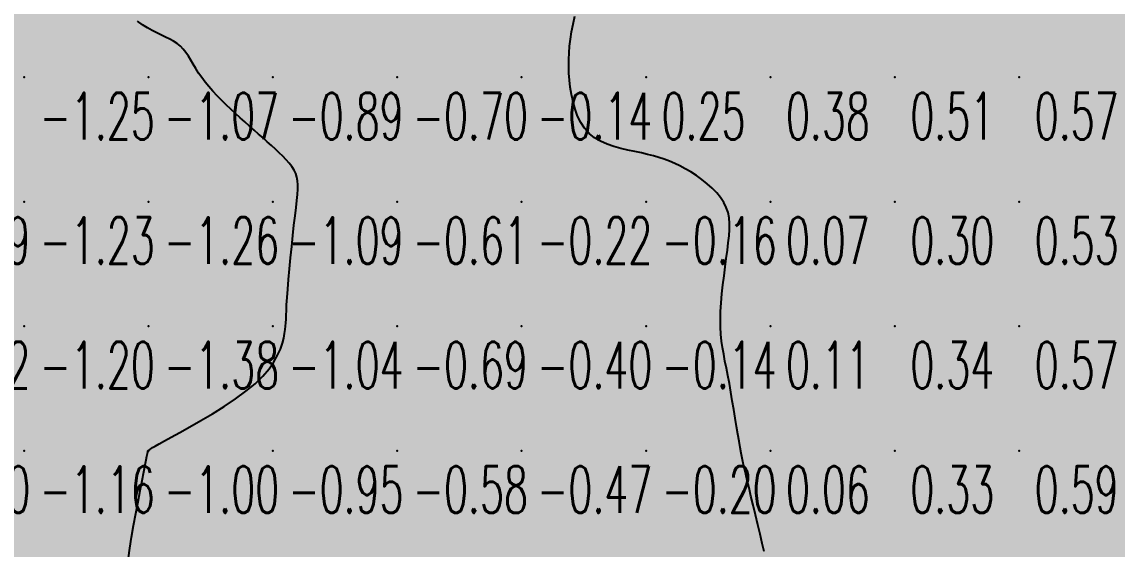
# Model space of a CAD drawing. Header units: millimetres. Extents: x 88261 to 90953, y 390274 to 392322.
# Drawn here: x 90450.1 to 90538.1, y 391069.3 to 391111.7 of the extents above; entities that cross this region are included whole.
import ezdxf
from ezdxf.enums import TextEntityAlignment as Align

# ---------------------------------------------------------------- set-up
doc = ezdxf.new("R2010")
doc.units = ezdxf.units.MM
doc.header["$LTSCALE"] = 25
for name, color, linetype in [('CN_03_00', 7, 'Continuous'), ('CN_04_00', 242, 'Continuous'), ('COTEAlt', 7, 'Continuous'), ('TN_COLORIAGE', 7, 'Continuous')]:
    doc.layers.add(name, color=color, linetype=linetype)
doc.styles.add('Simplex 1.0', font='Simplex.shx', dxfattribs={"width": 0.99, "height": 2.5})
doc.styles.get("Standard").update_dxf_attribs({"font": 'times.ttf'})

# ---------------------------------------------------------------- blocks, each defined once
blk = doc.blocks.new('COTE')
at = {"color": 0}
blk.add_point((0, 0), dxfattribs=at)
at = {"layer": 'COTEAlt'}
blk.add_attdef('ALT', text='', height=3.75, dxfattribs=at).set_placement((1.25, -1.25), align=Align.TOP_LEFT)

msp = doc.modelspace()

# ---------------------------------------------------------------- linework, layer by layer
at = {"layer": 'CN_03_00', "elevation": -1, "flags": 128}
msp.add_lwpolyline([(90458.633, 391068.646), (90458.744, 391069.424), (90458.885, 391070.298), (90459.048, 391071.232), (90459.224, 391072.191), (90459.403, 391073.137), (90459.578, 391074.037), (90459.738, 391074.853), (90459.875, 391075.549), (90459.983, 391076.1), (90460.064, 391076.515), (90460.12, 391076.813), (90460.158, 391077.015), (90460.181, 391077.139), (90460.192, 391077.204), (90460.197, 391077.231), (90460.199, 391077.238), (90460.202, 391077.242), (90460.207, 391077.246), (90460.213, 391077.251), (90460.222, 391077.257), (90460.233, 391077.265), (90460.246, 391077.274), (90460.261, 391077.285), (90460.28, 391077.3), (90460.304, 391077.318), (90460.349, 391077.35), (90460.434, 391077.403), (90460.576, 391077.487), (90460.793, 391077.613), (90461.105, 391077.789), (90461.528, 391078.025), (90462.082, 391078.33), (90462.776, 391078.711), (90463.582, 391079.159), (90464.466, 391079.663), (90465.393, 391080.211), (90466.327, 391080.793), (90467.233, 391081.397), (90468.076, 391082.012), (90468.82, 391082.625), (90469.438, 391083.228), (90469.936, 391083.812), (90470.328, 391084.374), (90470.629, 391084.907), (90470.851, 391085.407), (90471.009, 391085.868), (90471.118, 391086.284), (90471.19, 391086.65), (90471.239, 391086.965), (90471.271, 391087.248), (90471.291, 391087.522), (90471.304, 391087.808), (90471.315, 391088.13), (90471.329, 391088.51), (90471.351, 391088.971), (90471.386, 391089.537), (90471.438, 391090.22), (90471.504, 391091.002), (90471.581, 391091.851), (90471.667, 391092.74), (90471.758, 391093.64), (90471.851, 391094.521), (90471.943, 391095.355), (90472.03, 391096.111), (90472.109, 391096.769), (90472.176, 391097.335), (90472.227, 391097.82), (90472.257, 391098.239), (90472.262, 391098.604), (90472.237, 391098.928), (90472.179, 391099.224), (90472.083, 391099.505), (90471.946, 391099.783), (90471.771, 391100.06), (90471.561, 391100.337), (90471.321, 391100.615), (90471.054, 391100.895), (90470.764, 391101.179), (90470.456, 391101.466), (90470.133, 391101.759), (90469.798, 391102.058), (90469.454, 391102.363), (90469.101, 391102.675), (90468.741, 391102.992), (90468.375, 391103.316), (90468.004, 391103.647), (90467.629, 391103.984), (90467.252, 391104.327), (90466.874, 391104.677), (90466.498, 391105.032), (90466.129, 391105.391), (90465.771, 391105.754), (90465.427, 391106.12), (90465.103, 391106.486), (90464.801, 391106.852), (90464.526, 391107.218), (90464.28, 391107.581), (90464.057, 391107.938), (90463.851, 391108.286), (90463.654, 391108.62), (90463.458, 391108.936), (90463.257, 391109.231), (90463.043, 391109.5), (90462.809, 391109.741), (90462.549, 391109.95), (90462.264, 391110.135), (90461.956, 391110.304), (90461.627, 391110.465), (90461.281, 391110.628), (90460.918, 391110.8), (90460.543, 391110.99), (90460.156, 391111.207), (90459.761, 391111.458), (90459.366, 391111.74)], dxfattribs=at)
at = {"layer": 'CN_04_00', "flags": 128}
msp.add_lwpolyline([(90509.748, 391069.135), (90509.591, 391069.795), (90509.417, 391070.526), (90509.234, 391071.298), (90509.046, 391072.086), (90508.862, 391072.861), (90508.687, 391073.597), (90508.528, 391074.265), (90508.39, 391074.846), (90508.27, 391075.353), (90508.166, 391075.806), (90508.072, 391076.228), (90507.985, 391076.637), (90507.902, 391077.056), (90507.818, 391077.505), (90507.729, 391078.005), (90507.632, 391078.571), (90507.529, 391079.194), (90507.419, 391079.858), (90507.305, 391080.549), (90507.187, 391081.252), (90507.067, 391081.951), (90506.947, 391082.632), (90506.827, 391083.278), (90506.709, 391083.881), (90506.597, 391084.447), (90506.493, 391084.99), (90506.402, 391085.52), (90506.326, 391086.052), (90506.269, 391086.596), (90506.235, 391087.166), (90506.226, 391087.774), (90506.246, 391088.427), (90506.289, 391089.118), (90506.353, 391089.834), (90506.43, 391090.561), (90506.518, 391091.288), (90506.61, 391092.002), (90506.701, 391092.689), (90506.788, 391093.338), (90506.864, 391093.938), (90506.922, 391094.492), (90506.957, 391095.007), (90506.959, 391095.487), (90506.923, 391095.938), (90506.84, 391096.367), (90506.705, 391096.779), (90506.509, 391097.179), (90506.248, 391097.572), (90505.93, 391097.956), (90505.566, 391098.328), (90505.165, 391098.685), (90504.738, 391099.023), (90504.296, 391099.338), (90503.848, 391099.629), (90503.406, 391099.891), (90502.976, 391100.122), (90502.556, 391100.325), (90502.139, 391100.504), (90501.718, 391100.662), (90501.287, 391100.803), (90500.84, 391100.93), (90500.371, 391101.048), (90499.872, 391101.16), (90499.342, 391101.27), (90498.788, 391101.387), (90498.224, 391101.52), (90497.663, 391101.677), (90497.115, 391101.867), (90496.595, 391102.101), (90496.113, 391102.385), (90495.684, 391102.731), (90495.315, 391103.142), (90495.006, 391103.611), (90494.75, 391104.127), (90494.543, 391104.679), (90494.379, 391105.255), (90494.253, 391105.843), (90494.16, 391106.433), (90494.094, 391107.013), (90494.051, 391107.574), (90494.031, 391108.122), (90494.033, 391108.662), (90494.057, 391109.202), (90494.104, 391109.748), (90494.174, 391110.309), (90494.266, 391110.89), (90494.381, 391111.499), (90494.519, 391112.141)], dxfattribs=at)
at = {"layer": 'TN_COLORIAGE', "color": 101}
for points in [[(90440.249, 391107.239, -1.29), (90450.249, 391107.239, -1.29), (90450.249, 391117.239, -1.29)], [(90440.249, 391117.239, -1.29), (90440.249, 391107.239, -1.29), (90450.249, 391117.239, -1.29)], [(90450.249, 391117.239, -1), (90457.145, 391117.239, -1), (90450.249, 391107.239, -1), (90456.836, 391113.827, -1)], [(90450.249, 391107.239, -1), (90456.836, 391113.827, -1), (90460.249, 391107.239, -1), (90460.249, 391110.831, -1)], [(90463.103, 391110.093, -1.073), (90460.249, 391110.831, -1.073), (90460.249, 391107.239, -1.073)], [(90463.103, 391110.093, -1.073), (90464.196, 391107.239, -1.073), (90460.249, 391107.239, -1.073)], [(90440.249, 391097.239, -1.252), (90450.249, 391097.239, -1.252), (90450.249, 391107.239, -1.252)], [(90440.249, 391107.239, -1.252), (90440.249, 391097.239, -1.252), (90450.249, 391107.239, -1.252)], [(90450.249, 391097.239, -1.073), (90460.249, 391097.239, -1.073), (90460.249, 391107.239, -1.073)], [(90450.249, 391107.239, -1.073), (90450.249, 391097.239, -1.073), (90460.249, 391107.239, -1.073)], [(90460.249, 391097.239, -1), (90467.267, 391104.257, -1), (90460.249, 391107.239, -1), (90464.196, 391107.239, -1)], [(90460.249, 391097.239, -1), (90467.267, 391104.257, -1), (90470.249, 391097.239, -1), (90470.249, 391101.693, -1)], [(90472.534, 391099.525, -1.09), (90470.249, 391101.693, -1.09), (90470.249, 391097.239, -1.09)], [(90472.113, 391097.239, -1.09), (90472.534, 391099.525, -1.09), (90470.249, 391097.239, -1.09)], [(90440.249, 391087.239, -1.228), (90450.249, 391087.239, -1.228), (90450.249, 391097.239, -1.228)], [(90440.249, 391097.239, -1.228), (90440.249, 391087.239, -1.228), (90450.249, 391097.239, -1.228)], [(90450.249, 391097.239, -1.264), (90450.249, 391087.239, -1.264), (90460.249, 391097.239, -1.264)], [(90450.249, 391087.239, -1.264), (90460.249, 391087.239, -1.264), (90460.249, 391097.239, -1.264)], [(90460.249, 391087.239, -1.09), (90470.249, 391087.239, -1.09), (90470.249, 391097.239, -1.09)], [(90460.249, 391097.239, -1.09), (90460.249, 391087.239, -1.09), (90470.249, 391097.239, -1.09)], [(90470.249, 391097.239, -1), (90472.113, 391097.239, -1), (90470.249, 391087.239, -1), (90471.195, 391088.186, -1)], [(90471.195, 391088.186, -1.041), (90471.424, 391087.239, -1.041), (90470.249, 391087.239, -1.041)], [(90440.249, 391087.239, -1.204), (90440.249, 391077.239, -1.204), (90450.249, 391087.239, -1.204)], [(90440.249, 391077.239, -1.204), (90450.249, 391077.239, -1.204), (90450.249, 391087.239, -1.204)], [(90450.249, 391087.239, -1.379), (90450.249, 391077.239, -1.379), (90460.249, 391087.239, -1.379)], [(90460.249, 391087.239, -1), (90460.249, 391077.267, -1), (90450.249, 391077.239, -1), (90460.183, 391077.239, -1)], [(90460.249, 391087.239, -1), (90460.249, 391077.267, -1), (90470.249, 391087.239, -1), (90460.499, 391077.49, -1)], [(90470.249, 391082.756, -1.041), (90460.499, 391077.49, -1.041), (90470.249, 391087.239, -1.041)], [(90471.424, 391087.239, -1.041), (90470.249, 391082.756, -1.041), (90470.249, 391087.239, -1.041)], [(90440.249, 391077.239, -1.16), (90440.249, 391067.239, -1.16), (90450.249, 391077.239, -1.16)], [(90440.249, 391067.239, -1.16), (90450.249, 391067.239, -1.16), (90450.249, 391077.239, -1.16)], [(90450.249, 391067.239, -1), (90460.213, 391077.204, -1), (90450.249, 391077.239, -1), (90460.183, 391077.239, -1)], [(90458.215, 391067.239, -1.297), (90460.213, 391077.204, -1.297), (90450.249, 391067.239, -1.297)]]:
    msp.add_solid(points, dxfattribs=at)
at = {"layer": 'TN_COLORIAGE', "color": 91}
for points in [[(90460.249, 391110.831, -0.869), (90456.836, 391113.827, -0.869), (90460.249, 391117.239, -0.869)], [(90460.249, 391110.831, -0.817), (90463.103, 391110.093, -0.817), (90460.249, 391117.239, -0.817), (90470.249, 391117.239, -0.817)], [(90464.196, 391107.239, -0.817), (90463.103, 391110.093, -0.817), (90470.249, 391107.239, -0.817), (90470.249, 391117.239, -0.817)], [(90470.249, 391107.239, -0.685), (90480.249, 391107.239, -0.685), (90480.249, 391117.239, -0.685)], [(90470.249, 391117.239, -0.685), (90470.249, 391107.239, -0.685), (90480.249, 391117.239, -0.685)], [(90480.249, 391107.239, -0.282), (90490.249, 391107.239, -0.282), (90490.249, 391117.239, -0.282)], [(90480.249, 391117.239, -0.282), (90480.249, 391107.239, -0.282), (90490.249, 391117.239, -0.282)], [(90490.249, 391117.239), (90495.881, 391117.239), (90490.249, 391107.239), (90494.138, 391111.128)], [(90493.856, 391107.239, -0.139), (90494.138, 391111.128, -0.139), (90490.249, 391107.239, -0.139)], [(90464.196, 391107.239, -0.888), (90467.267, 391104.257, -0.888), (90470.249, 391107.239, -0.888)], [(90470.249, 391101.693, -0.888), (90467.267, 391104.257, -0.888), (90470.249, 391107.239, -0.888)], [(90470.249, 391101.693, -0.696), (90472.534, 391099.525, -0.696), (90470.249, 391107.239, -0.696), (90480.249, 391107.239, -0.696)], [(90472.534, 391099.525, -0.607), (90472.113, 391097.239, -0.607), (90480.249, 391107.239, -0.607), (90480.249, 391097.239, -0.607)], [(90480.249, 391097.239, -0.139), (90490.249, 391097.239, -0.139), (90490.249, 391107.239, -0.139)], [(90480.249, 391107.239, -0.139), (90480.249, 391097.239, -0.139), (90490.249, 391107.239, -0.139)], [(90490.249, 391097.239), (90494.999, 391101.99), (90490.249, 391107.239), (90493.856, 391107.239)], [(90490.249, 391097.239), (90494.999, 391101.99), (90500.249, 391097.239), (90500.249, 391101.185)], [(90503.24, 391100.23, -0.161), (90500.249, 391101.185, -0.161), (90500.249, 391097.239, -0.161)], [(90503.24, 391100.23, -0.161), (90507.229, 391097.239, -0.161), (90500.249, 391097.239, -0.161)], [(90471.424, 391087.239, -0.607), (90471.195, 391088.186, -0.607), (90480.249, 391087.239, -0.607), (90480.249, 391097.239, -0.607)], [(90471.195, 391088.186, -0.607), (90472.113, 391097.239, -0.607), (90480.249, 391097.239, -0.607)], [(90480.249, 391087.239, -0.223), (90490.249, 391087.239, -0.223), (90490.249, 391097.239, -0.223)], [(90480.249, 391097.239, -0.223), (90480.249, 391087.239, -0.223), (90490.249, 391097.239, -0.223)], [(90490.249, 391087.239, -0.161), (90500.249, 391087.239, -0.161), (90500.249, 391097.239, -0.161)], [(90490.249, 391097.239, -0.161), (90490.249, 391087.239, -0.161), (90500.249, 391097.239, -0.161)], [(90500.249, 391097.239), (90507.229, 391097.239), (90500.249, 391087.239), (90506.896, 391093.887)], [(90505.914, 391087.239, -0.138), (90506.896, 391093.887, -0.138), (90500.249, 391087.239, -0.138)], [(90470.249, 391077.239, -0.691), (90480.249, 391077.239, -0.691), (90480.249, 391087.239, -0.691)], [(90470.249, 391082.756, -0.691), (90471.424, 391087.239, -0.691), (90470.249, 391077.239, -0.691), (90480.249, 391087.239, -0.691)], [(90480.249, 391077.239, -0.403), (90490.249, 391077.239, -0.403), (90490.249, 391087.239, -0.403)], [(90480.249, 391087.239, -0.403), (90480.249, 391077.239, -0.403), (90490.249, 391087.239, -0.403)], [(90490.249, 391087.239, -0.138), (90490.249, 391077.239, -0.138), (90500.249, 391087.239, -0.138)], [(90490.249, 391077.239, -0.138), (90500.249, 391077.239, -0.138), (90500.249, 391087.239, -0.138)], [(90500.249, 391077.239), (90506.807, 391083.798), (90500.249, 391087.239), (90505.914, 391087.239)], [(90506.807, 391083.798, -0.201), (90507.82, 391077.239, -0.201), (90500.249, 391077.239, -0.201)], [(90460.499, 391077.49, -0.949), (90470.249, 391082.756, -0.949), (90460.249, 391077.239, -0.949), (90470.249, 391077.239, -0.949)], [(90460.213, 391077.204, -0.924), (90458.215, 391067.239, -0.924), (90460.249, 391077.239, -0.924), (90460.249, 391067.239, -0.924)], [(90460.183, 391077.239, -0.999), (90460.249, 391077.267, -0.999), (90460.249, 391077.239, -0.999)], [(90460.183, 391077.239, -0.999), (90460.213, 391077.204, -0.999), (90460.249, 391077.239, -0.999)], [(90460.499, 391077.49, -0.999), (90460.249, 391077.267, -0.999), (90460.249, 391077.239, -0.999)], [(90460.249, 391077.239, -0.949), (90460.249, 391067.239, -0.949), (90470.249, 391077.239, -0.949)], [(90460.249, 391067.239, -0.949), (90470.249, 391067.239, -0.949), (90470.249, 391077.239, -0.949)], [(90470.249, 391077.239, -0.577), (90470.249, 391067.239, -0.577), (90480.249, 391077.239, -0.577)], [(90470.249, 391067.239, -0.577), (90480.249, 391067.239, -0.577), (90480.249, 391077.239, -0.577)], [(90480.249, 391077.239, -0.466), (90480.249, 391067.239, -0.466), (90490.249, 391077.239, -0.466)], [(90480.249, 391067.239, -0.466), (90490.249, 391067.239, -0.466), (90490.249, 391077.239, -0.466)], [(90490.249, 391077.239, -0.201), (90490.249, 391067.239, -0.201), (90500.249, 391077.239, -0.201)], [(90490.249, 391067.239, -0.201), (90500.249, 391067.239, -0.201), (90500.249, 391077.239, -0.201)], [(90500.249, 391067.239), (90508.287, 391075.277), (90500.249, 391077.239), (90507.82, 391077.239)], [(90508.287, 391075.277, -0.264), (90510.2, 391067.239, -0.264), (90500.249, 391067.239, -0.264)]]:
    msp.add_solid(points, dxfattribs=at)
at = {"layer": 'TN_COLORIAGE', "color": 81}
for points in [[(90494.138, 391111.128, 0.246), (90493.856, 391107.239, 0.246), (90500.249, 391117.239, 0.246), (90500.249, 391107.239, 0.246)], [(90494.138, 391111.128, 0.219), (90495.881, 391117.239, 0.219), (90500.249, 391117.239, 0.219)], [(90500.249, 391107.239, 0.637), (90510.249, 391107.239, 0.637), (90510.249, 391117.239, 0.637)], [(90500.249, 391117.239, 0.637), (90500.249, 391107.239, 0.637), (90510.249, 391117.239, 0.637)], [(90510.249, 391107.239, 0.767), (90520.249, 391107.239, 0.767), (90520.249, 391117.239, 0.767)], [(90510.249, 391117.239, 0.767), (90510.249, 391107.239, 0.767), (90520.249, 391117.239, 0.767)], [(90520.249, 391107.239, 0.897), (90530.249, 391107.239, 0.897), (90530.249, 391117.239, 0.897)], [(90520.249, 391117.239, 0.897), (90520.249, 391107.239, 0.897), (90530.249, 391117.239, 0.897)], [(90530.249, 391107.239, 1), (90539.67, 391116.661, 1), (90530.249, 391117.239, 1), (90538.191, 391117.239, 1)], [(90530.249, 391107.239, 1), (90539.67, 391116.661, 1), (90540.249, 391107.239, 1), (90540.249, 391116.342, 1)], [(90493.856, 391107.239, 0.246), (90494.999, 391101.99, 0.246), (90500.249, 391107.239, 0.246)], [(90500.249, 391101.185, 0.246), (90494.999, 391101.99, 0.246), (90500.249, 391107.239, 0.246)], [(90500.249, 391101.185, 0.376), (90503.24, 391100.23, 0.376), (90500.249, 391107.239, 0.376), (90510.249, 391107.239, 0.376)], [(90507.229, 391097.239, 0.376), (90503.24, 391100.23, 0.376), (90510.249, 391097.239, 0.376), (90510.249, 391107.239, 0.376)], [(90510.249, 391097.239, 0.506), (90520.249, 391097.239, 0.506), (90520.249, 391107.239, 0.506)], [(90510.249, 391107.239, 0.506), (90510.249, 391097.239, 0.506), (90520.249, 391107.239, 0.506)], [(90520.249, 391097.239, 0.565), (90530.249, 391097.239, 0.565), (90530.249, 391107.239, 0.565)], [(90520.249, 391107.239, 0.565), (90520.249, 391097.239, 0.565), (90530.249, 391107.239, 0.565)], [(90530.249, 391107.239, 0.729), (90530.249, 391097.239, 0.729), (90540.249, 391107.239, 0.729)], [(90530.249, 391097.239, 0.729), (90540.249, 391097.239, 0.729), (90540.249, 391107.239, 0.729)], [(90506.896, 391093.887, 0.105), (90505.914, 391087.239, 0.105), (90510.249, 391097.239, 0.105), (90510.249, 391087.239, 0.105)], [(90506.896, 391093.887, 0.069), (90507.229, 391097.239, 0.069), (90510.249, 391097.239, 0.069)], [(90510.249, 391097.239, 0.301), (90510.249, 391087.239, 0.301), (90520.249, 391097.239, 0.301)], [(90510.249, 391087.239, 0.301), (90520.249, 391087.239, 0.301), (90520.249, 391097.239, 0.301)], [(90520.249, 391087.239, 0.533), (90530.249, 391087.239, 0.533), (90530.249, 391097.239, 0.533)], [(90520.249, 391097.239, 0.533), (90520.249, 391087.239, 0.533), (90530.249, 391097.239, 0.533)], [(90530.249, 391097.239, 0.765), (90530.249, 391087.239, 0.765), (90540.249, 391097.239, 0.765)], [(90530.249, 391087.239, 0.765), (90540.249, 391087.239, 0.765), (90540.249, 391097.239, 0.765)], [(90505.914, 391087.239, 0.105), (90506.807, 391083.798, 0.105), (90510.249, 391087.239, 0.105)], [(90507.82, 391077.239, 0.105), (90506.807, 391083.798, 0.105), (90510.249, 391077.239, 0.105), (90510.249, 391087.239, 0.105)], [(90510.249, 391077.239, 0.337), (90520.249, 391077.239, 0.337), (90520.249, 391087.239, 0.337)], [(90510.249, 391087.239, 0.337), (90510.249, 391077.239, 0.337), (90520.249, 391087.239, 0.337)], [(90520.249, 391077.239, 0.569), (90530.249, 391077.239, 0.569), (90530.249, 391087.239, 0.569)], [(90520.249, 391087.239, 0.569), (90520.249, 391077.239, 0.569), (90530.249, 391087.239, 0.569)], [(90530.249, 391077.239, 0.801), (90540.249, 391077.239, 0.801), (90540.249, 391087.239, 0.801)], [(90530.249, 391087.239, 0.801), (90530.249, 391077.239, 0.801), (90540.249, 391087.239, 0.801)], [(90507.82, 391077.239, 0.064), (90508.287, 391075.277, 0.064), (90510.249, 391077.239, 0.064)], [(90510.2, 391067.239, 0.064), (90508.287, 391075.277, 0.064), (90510.249, 391067.239, 0.064), (90510.249, 391077.239, 0.064)], [(90510.249, 391077.239, 0.33), (90510.249, 391067.239, 0.33), (90520.249, 391077.239, 0.33)], [(90510.249, 391067.239, 0.33), (90520.249, 391067.239, 0.33), (90520.249, 391077.239, 0.33)], [(90520.249, 391067.239, 0.595), (90530.249, 391067.239, 0.595), (90530.249, 391077.239, 0.595)], [(90520.249, 391077.239, 0.595), (90520.249, 391067.239, 0.595), (90530.249, 391077.239, 0.595)], [(90530.249, 391067.239, 0.837), (90540.249, 391067.239, 0.837), (90540.249, 391077.239, 0.837)], [(90530.249, 391077.239, 0.837), (90530.249, 391067.239, 0.837), (90540.249, 391077.239, 0.837)]]:
    msp.add_solid(points, dxfattribs=at)

# ---------------------------------------------------------------- block references
at = {"layer": 'COTEAlt'}
ref = msp.add_blockref('COTE', (90450.249, 391107.239), dxfattribs=at)
ref.add_attrib('ALT', '-1.25', dxfattribs={"height": 3.75, "style": 'Simplex 1.0', "width": 0.6}).set_placement((90451.499, 391105.989), align=Align.TOP_LEFT)
ref = msp.add_blockref('COTE', (90460.249, 391107.239), dxfattribs=at)
ref.add_attrib('ALT', '-1.07', dxfattribs={"height": 3.75, "style": 'Simplex 1.0', "width": 0.6}).set_placement((90461.499, 391105.989), align=Align.TOP_LEFT)
ref = msp.add_blockref('COTE', (90470.249, 391107.239), dxfattribs=at)
ref.add_attrib('ALT', '-0.89', dxfattribs={"height": 3.75, "style": 'Simplex 1.0', "width": 0.6}).set_placement((90471.499, 391105.989), align=Align.TOP_LEFT)
ref = msp.add_blockref('COTE', (90480.249, 391107.239), dxfattribs=at)
ref.add_attrib('ALT', '-0.70', dxfattribs={"height": 3.75, "style": 'Simplex 1.0', "width": 0.6}).set_placement((90481.499, 391105.989), align=Align.TOP_LEFT)
ref = msp.add_blockref('COTE', (90490.249, 391107.239), dxfattribs=at)
ref.add_attrib('ALT', '-0.14', dxfattribs={"height": 3.75, "style": 'Simplex 1.0', "width": 0.6}).set_placement((90491.499, 391105.989), align=Align.TOP_LEFT)
ref = msp.add_blockref('COTE', (90500.249, 391107.239), dxfattribs=at)
ref.add_attrib('ALT', '0.25', dxfattribs={"height": 3.75, "style": 'Simplex 1.0', "width": 0.6}).set_placement((90501.499, 391105.989), align=Align.TOP_LEFT)
ref = msp.add_blockref('COTE', (90510.249, 391107.239), dxfattribs=at)
ref.add_attrib('ALT', '0.38', dxfattribs={"height": 3.75, "style": 'Simplex 1.0', "width": 0.6}).set_placement((90511.499, 391105.989), align=Align.TOP_LEFT)
ref = msp.add_blockref('COTE', (90520.249, 391107.239), dxfattribs=at)
ref.add_attrib('ALT', '0.51', dxfattribs={"height": 3.75, "style": 'Simplex 1.0', "width": 0.6}).set_placement((90521.499, 391105.989), align=Align.TOP_LEFT)
ref = msp.add_blockref('COTE', (90530.249, 391107.239), dxfattribs=at)
ref.add_attrib('ALT', '0.57', dxfattribs={"height": 3.75, "style": 'Simplex 1.0', "width": 0.6}).set_placement((90531.499, 391105.989), align=Align.TOP_LEFT)
ref = msp.add_blockref('COTE', (90440.249, 391097.239), dxfattribs=at)
ref.add_attrib('ALT', '-1.19', dxfattribs={"height": 3.75, "style": 'Simplex 1.0', "width": 0.6}).set_placement((90441.499, 391095.989), align=Align.TOP_LEFT)
ref = msp.add_blockref('COTE', (90450.249, 391097.239), dxfattribs=at)
ref.add_attrib('ALT', '-1.23', dxfattribs={"height": 3.75, "style": 'Simplex 1.0', "width": 0.6}).set_placement((90451.499, 391095.989), align=Align.TOP_LEFT)
ref = msp.add_blockref('COTE', (90460.249, 391097.239), dxfattribs=at)
ref.add_attrib('ALT', '-1.26', dxfattribs={"height": 3.75, "style": 'Simplex 1.0', "width": 0.6}).set_placement((90461.499, 391095.989), align=Align.TOP_LEFT)
ref = msp.add_blockref('COTE', (90470.249, 391097.239), dxfattribs=at)
ref.add_attrib('ALT', '-1.09', dxfattribs={"height": 3.75, "style": 'Simplex 1.0', "width": 0.6}).set_placement((90471.499, 391095.989), align=Align.TOP_LEFT)
ref = msp.add_blockref('COTE', (90480.249, 391097.239), dxfattribs=at)
ref.add_attrib('ALT', '-0.61', dxfattribs={"height": 3.75, "style": 'Simplex 1.0', "width": 0.6}).set_placement((90481.499, 391095.989), align=Align.TOP_LEFT)
ref = msp.add_blockref('COTE', (90490.249, 391097.239), dxfattribs=at)
ref.add_attrib('ALT', '-0.22', dxfattribs={"height": 3.75, "style": 'Simplex 1.0', "width": 0.6}).set_placement((90491.499, 391095.989), align=Align.TOP_LEFT)
ref = msp.add_blockref('COTE', (90500.249, 391097.239), dxfattribs=at)
ref.add_attrib('ALT', '-0.16', dxfattribs={"height": 3.75, "style": 'Simplex 1.0', "width": 0.6}).set_placement((90501.499, 391095.989), align=Align.TOP_LEFT)
ref = msp.add_blockref('COTE', (90510.249, 391097.239), dxfattribs=at)
ref.add_attrib('ALT', '0.07', dxfattribs={"height": 3.75, "style": 'Simplex 1.0', "width": 0.6}).set_placement((90511.499, 391095.989), align=Align.TOP_LEFT)
ref = msp.add_blockref('COTE', (90520.249, 391097.239), dxfattribs=at)
ref.add_attrib('ALT', '0.30', dxfattribs={"height": 3.75, "style": 'Simplex 1.0', "width": 0.6}).set_placement((90521.499, 391095.989), align=Align.TOP_LEFT)
ref = msp.add_blockref('COTE', (90530.249, 391097.239), dxfattribs=at)
ref.add_attrib('ALT', '0.53', dxfattribs={"height": 3.75, "style": 'Simplex 1.0', "width": 0.6}).set_placement((90531.499, 391095.989), align=Align.TOP_LEFT)
ref = msp.add_blockref('COTE', (90440.249, 391087.239), dxfattribs=at)
ref.add_attrib('ALT', '-1.02', dxfattribs={"height": 3.75, "style": 'Simplex 1.0', "width": 0.6}).set_placement((90441.499, 391085.989), align=Align.TOP_LEFT)
ref = msp.add_blockref('COTE', (90450.249, 391087.239), dxfattribs=at)
ref.add_attrib('ALT', '-1.20', dxfattribs={"height": 3.75, "style": 'Simplex 1.0', "width": 0.6}).set_placement((90451.499, 391085.989), align=Align.TOP_LEFT)
ref = msp.add_blockref('COTE', (90460.249, 391087.239), dxfattribs=at)
ref.add_attrib('ALT', '-1.38', dxfattribs={"height": 3.75, "style": 'Simplex 1.0', "width": 0.6}).set_placement((90461.499, 391085.989), align=Align.TOP_LEFT)
ref = msp.add_blockref('COTE', (90470.249, 391087.239), dxfattribs=at)
ref.add_attrib('ALT', '-1.04', dxfattribs={"height": 3.75, "style": 'Simplex 1.0', "width": 0.6}).set_placement((90471.499, 391085.989), align=Align.TOP_LEFT)
ref = msp.add_blockref('COTE', (90480.249, 391087.239), dxfattribs=at)
ref.add_attrib('ALT', '-0.69', dxfattribs={"height": 3.75, "style": 'Simplex 1.0', "width": 0.6}).set_placement((90481.499, 391085.989), align=Align.TOP_LEFT)
ref = msp.add_blockref('COTE', (90490.249, 391087.239), dxfattribs=at)
ref.add_attrib('ALT', '-0.40', dxfattribs={"height": 3.75, "style": 'Simplex 1.0', "width": 0.6}).set_placement((90491.499, 391085.989), align=Align.TOP_LEFT)
ref = msp.add_blockref('COTE', (90500.249, 391087.239), dxfattribs=at)
ref.add_attrib('ALT', '-0.14', dxfattribs={"height": 3.75, "style": 'Simplex 1.0', "width": 0.6}).set_placement((90501.499, 391085.989), align=Align.TOP_LEFT)
ref = msp.add_blockref('COTE', (90510.249, 391087.239), dxfattribs=at)
ref.add_attrib('ALT', '0.11', dxfattribs={"height": 3.75, "style": 'Simplex 1.0', "width": 0.6}).set_placement((90511.499, 391085.989), align=Align.TOP_LEFT)
ref = msp.add_blockref('COTE', (90520.249, 391087.239), dxfattribs=at)
ref.add_attrib('ALT', '0.34', dxfattribs={"height": 3.75, "style": 'Simplex 1.0', "width": 0.6}).set_placement((90521.499, 391085.989), align=Align.TOP_LEFT)
ref = msp.add_blockref('COTE', (90530.249, 391087.239), dxfattribs=at)
ref.add_attrib('ALT', '0.57', dxfattribs={"height": 3.75, "style": 'Simplex 1.0', "width": 0.6}).set_placement((90531.499, 391085.989), align=Align.TOP_LEFT)
ref = msp.add_blockref('COTE', (90440.249, 391077.239), dxfattribs=at)
ref.add_attrib('ALT', '-1.00', dxfattribs={"height": 3.75, "style": 'Simplex 1.0', "width": 0.6}).set_placement((90441.499, 391075.989), align=Align.TOP_LEFT)
ref = msp.add_blockref('COTE', (90450.249, 391077.239), dxfattribs=at)
ref.add_attrib('ALT', '-1.16', dxfattribs={"height": 3.75, "style": 'Simplex 1.0', "width": 0.6}).set_placement((90451.499, 391075.989), align=Align.TOP_LEFT)
ref = msp.add_blockref('COTE', (90460.249, 391077.239), dxfattribs=at)
ref.add_attrib('ALT', '-1.00', dxfattribs={"height": 3.75, "style": 'Simplex 1.0', "width": 0.6}).set_placement((90461.499, 391075.989), align=Align.TOP_LEFT)
ref = msp.add_blockref('COTE', (90470.249, 391077.239), dxfattribs=at)
ref.add_attrib('ALT', '-0.95', dxfattribs={"height": 3.75, "style": 'Simplex 1.0', "width": 0.6}).set_placement((90471.499, 391075.989), align=Align.TOP_LEFT)
ref = msp.add_blockref('COTE', (90480.249, 391077.239), dxfattribs=at)
ref.add_attrib('ALT', '-0.58', dxfattribs={"height": 3.75, "style": 'Simplex 1.0', "width": 0.6}).set_placement((90481.499, 391075.989), align=Align.TOP_LEFT)
ref = msp.add_blockref('COTE', (90490.249, 391077.239), dxfattribs=at)
ref.add_attrib('ALT', '-0.47', dxfattribs={"height": 3.75, "style": 'Simplex 1.0', "width": 0.6}).set_placement((90491.499, 391075.989), align=Align.TOP_LEFT)
ref = msp.add_blockref('COTE', (90500.249, 391077.239), dxfattribs=at)
ref.add_attrib('ALT', '-0.20', dxfattribs={"height": 3.75, "style": 'Simplex 1.0', "width": 0.6}).set_placement((90501.499, 391075.989), align=Align.TOP_LEFT)
ref = msp.add_blockref('COTE', (90510.249, 391077.239), dxfattribs=at)
ref.add_attrib('ALT', '0.06', dxfattribs={"height": 3.75, "style": 'Simplex 1.0', "width": 0.6}).set_placement((90511.499, 391075.989), align=Align.TOP_LEFT)
ref = msp.add_blockref('COTE', (90520.249, 391077.239), dxfattribs=at)
ref.add_attrib('ALT', '0.33', dxfattribs={"height": 3.75, "style": 'Simplex 1.0', "width": 0.6}).set_placement((90521.499, 391075.989), align=Align.TOP_LEFT)
ref = msp.add_blockref('COTE', (90530.249, 391077.239), dxfattribs=at)
ref.add_attrib('ALT', '0.59', dxfattribs={"height": 3.75, "style": 'Simplex 1.0', "width": 0.6}).set_placement((90531.499, 391075.989), align=Align.TOP_LEFT)

doc.saveas('drawing.dxf')
